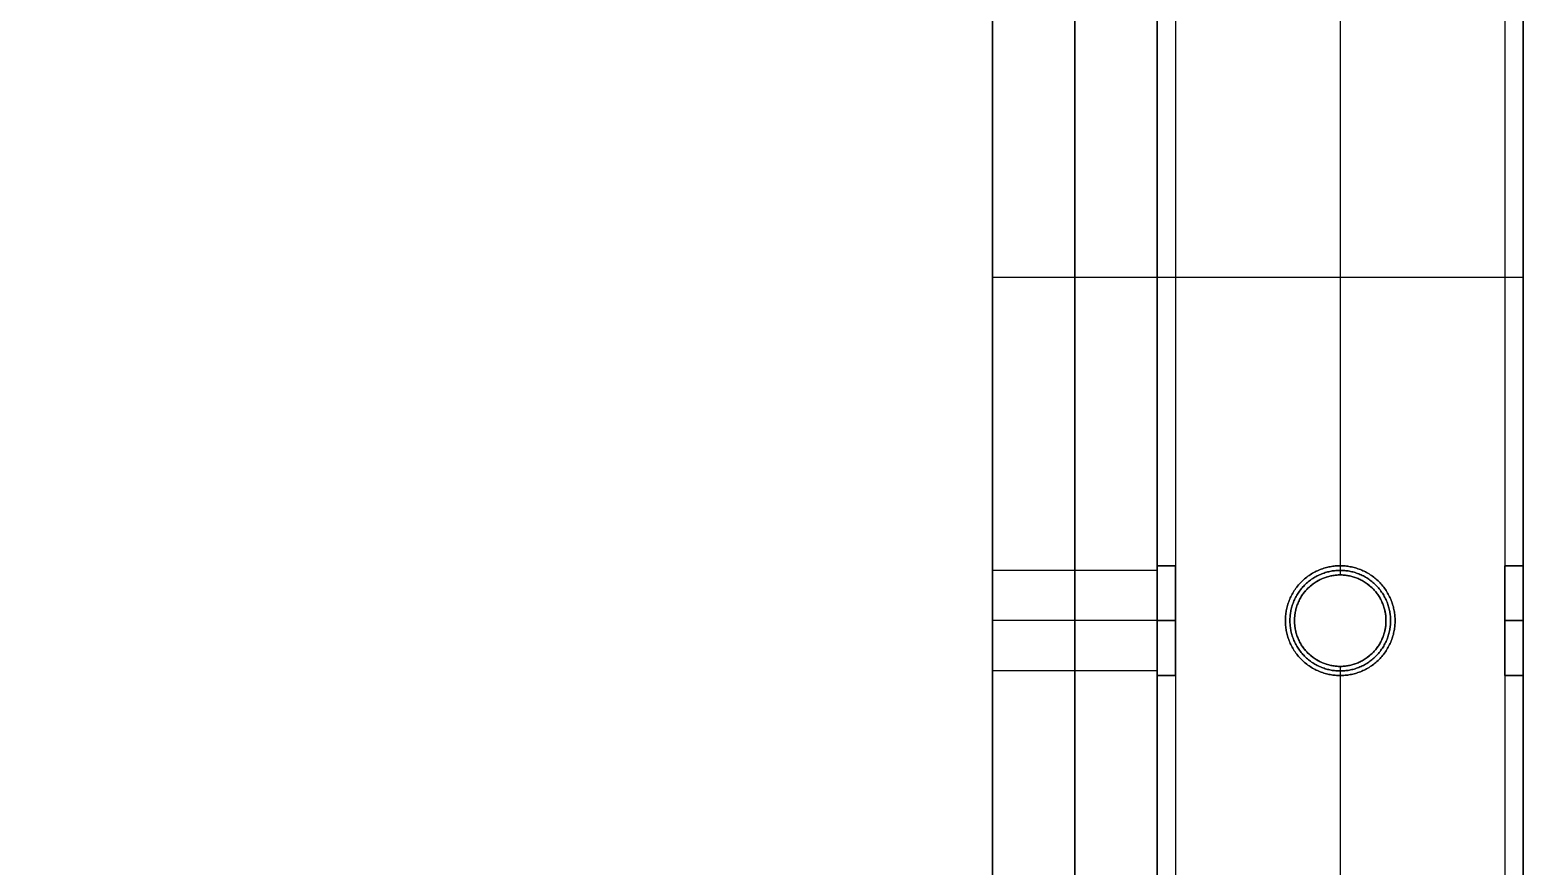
# Model space of a CAD drawing. Header units: millimetres. Extents: x -6529 to 809, y -8611 to 207.
# Drawn here: x 645.8 to 809, y -8317.3 to -8225.9 of the extents above; entities that cross this region are included whole.
import ezdxf

# ---------------------------------------------------------------- set-up
doc = ezdxf.new("R2010")
doc.units = ezdxf.units.MM
doc.header["$MEASUREMENT"] = 0
doc.layers.add('platen', color=7, linetype='Continuous', true_color=0x007f00)
doc.layers.add('staal', color=5, linetype='Continuous', true_color=0x0000ff)

# ---------------------------------------------------------------- blocks, each defined once
blk = doc.blocks.new('plaat base')
at = {"layer": 'platen'}
for p, q in [((995.5, 43.5), (995.5, 43.5, 18)), ((990, 38), (990, 38, 18)), ((1001, 38), (1001, 38, 18)), ((995.5, 32.5), (995.5, 32.5, 18)), ((58, -600), (1258, -600)), ((58, -600, 18), (1258, -600, 18)), ((1296, -932), (1296, -932, 18)), ((1290.5, -937.5), (1290.5, -937.5, 18)), ((1301.5, -937.5), (1301.5, -937.5, 18)), ((1296, -943), (1296, -943, 18))]:
    blk.add_line(p, q, dxfattribs=at)
for points in [[(1258, 58), (1108, 58), (958, 58)], [(958, 58), (958, 58, 9), (958, 58, 18)], [(1258, 58, 18), (1108, 58, 18), (958, 58, 18)], [(958, 58), (958, 29), (958, 0)], [(958, 58, 18), (958, 29, 18), (958, 0, 18)], [(1258, 58, 9), (1108, 58, 9), (958, 58, 9)], [(958, 58, 9), (958, 29, 9), (958, 0, 9)], [(958, 29), (958, 29, 9), (958, 29, 18)], [(958, 0), (808, 0), (658, 0)], [(958, 0, 18), (808, 0, 18), (658, 0, 18)], [(958, 0, 9), (808, 0, 9), (658, 0, 9)], [(958, 0), (958, 0, 9), (958, 0, 18)], [(1258, -900), (1258, -750), (1258, -600)], [(1258, -900, 18), (1258, -750, 18), (1258, -600, 18)], [(1258, -900, 9), (1258, -750, 9), (1258, -600, 9)], [(1316, -900), (1287, -900), (1258, -900)], [(1258, -900), (1258, -900, 9), (1258, -900, 18)], [(1316, -900, 18), (1287, -900, 18), (1258, -900, 18)], [(1316, -900, 9), (1287, -900, 9), (1258, -900, 9)], [(1287, -900), (1287, -900, 9), (1287, -900, 18)], [(1316, -1200), (1316, -1050), (1316, -900)], [(1316, -900), (1316, -900, 9), (1316, -900, 18)], [(1316, -1200, 18), (1316, -1050, 18), (1316, -900, 18)], [(1316, -1200, 9), (1316, -1050, 9), (1316, -900, 9)], [(958, -1258), (958, -1229), (958, -1200)], [(958, -1200), (958, -1200, 9), (958, -1200, 18)], [(958, -1258, 18), (958, -1229, 18), (958, -1200, 18)], [(958, -1200), (1137, -1200), (1316, -1200)], [(958, -1200, 18), (1137, -1200, 18), (1316, -1200, 18)], [(958, -1258, 9), (958, -1229, 9), (958, -1200, 9)], [(958, -1200, 9), (1137, -1200, 9), (1316, -1200, 9)], [(958, -1229), (958, -1229, 9), (958, -1229, 18)], [(658, -1258), (808, -1258), (958, -1258)], [(658, -1258, 18), (808, -1258, 18), (958, -1258, 18)], [(658, -1258, 9), (808, -1258, 9), (958, -1258, 9)], [(958, -1258), (958, -1258, 9), (958, -1258, 18)]]:
    blk.add_open_spline(points, degree=2, dxfattribs=at)
for points in [[(995.5, 43.5), (1001, 43.5), (1001, 38), (1001, 32.5), (995.5, 32.5), (990, 32.5), (990, 38), (990, 43.5), (995.5, 43.5)], [(995.5, 43.5, 18), (1001, 43.5, 18), (1001, 38, 18), (1001, 32.5, 18), (995.5, 32.5, 18), (990, 32.5, 18), (990, 38, 18), (990, 43.5, 18), (995.5, 43.5, 18)], [(1290.5, -937.5), (1290.5, -932), (1296, -932), (1301.5, -932), (1301.5, -937.5), (1301.5, -943), (1296, -943), (1290.5, -943), (1290.5, -937.5)], [(1290.5, -937.5, 18), (1290.5, -932, 18), (1296, -932, 18), (1301.5, -932, 18), (1301.5, -937.5, 18), (1301.5, -943, 18), (1296, -943, 18), (1290.5, -943, 18), (1290.5, -937.5, 18)]]:
    blk.add_rational_spline(points, [1, 0.707106781187, 1, 0.707106781187, 1, 0.707106781187, 1, 0.707106781187, 1], degree=2, knots=[-31.415927, -31.415927, -31.415927, -23.561945, -23.561945, -15.707963, -15.707963, -7.853982, -7.853982, 0, 0, 0], dxfattribs=at)
blk = doc.blocks.new('plaat laag')
at = {"layer": 'platen'}
for p, q in [((-1.04, -315, 638), (16.96, -315.06, 638)), ((-1.06, -320.5, 643.5), (16.94, -320.56, 643.5)), ((-1.06, -320.5, 632.5), (16.94, -320.56, 632.5)), ((-1.08, -326, 638), (16.92, -326.06, 638))]:
    blk.add_line(p, q, dxfattribs=at)
for points in [[(-1.18, -358), (-0.59, -179), (0, 0)], [(7.82, -358.03), (8.41, -179.03), (9, -0.03)], [(16.82, -358.06), (17.41, -179.06), (18, -0.06)], [(-0.19, -58, 300), (-2.18, -658, 300), (-4.16, -1257.99, 300)], [(-0.19, -58, 658), (-0.69, -208, 658), (-1.18, -358, 658)], [(8.81, -58.03, 658), (8.31, -208.03, 658), (7.82, -358.03, 658)], [(17.81, -58.06, 300), (15.82, -658.06, 300), (13.84, -1258.05, 300)], [(17.81, -58.06, 658), (17.31, -208.06, 658), (16.82, -358.06, 658)], [(-1.18, -358, 600), (-1.68, -508, 600), (-2.18, -658, 600)], [(-2.18, -658, -58), (-1.68, -508, -58), (-1.18, -358, -58)], [(-1.18, -358, 658), (7.82, -358.03, 658), (16.82, -358.06, 658)], [(-1.18, -358, 658), (-1.18, -358, 629), (-1.18, -358, 600)], [(-1.18, -358, 600), (7.82, -358.03, 600), (16.82, -358.06, 600)], [(-1.18, -358, -58), (7.82, -358.03, -58), (16.82, -358.06, -58)], [(-1.18, -358, -58), (-1.18, -358, -29), (-1.18, -358)], [(-1.18, -358), (7.82, -358.03), (16.82, -358.06)], [(-1.18, -358, 629), (7.82, -358.03, 629), (16.82, -358.06, 629)], [(-1.18, -358, -29), (7.82, -358.03, -29), (16.82, -358.06, -29)], [(7.82, -358.03, 600), (7.32, -508.03, 600), (6.82, -658.03, 600)], [(6.82, -658.03, -58), (7.32, -508.03, -58), (7.82, -358.03, -58)], [(7.82, -358.03, 658), (7.82, -358.03, 629), (7.82, -358.03, 600)], [(7.82, -358.03, -58), (7.82, -358.03, -29), (7.82, -358.03)], [(16.82, -358.06, 600), (16.32, -508.06, 600), (15.82, -658.06, 600)], [(15.82, -658.06, -58), (16.32, -508.06, -58), (16.82, -358.06, -58)], [(16.82, -358.06, 658), (16.82, -358.06, 629), (16.82, -358.06, 600)], [(16.82, -358.06, -58), (16.82, -358.06, -29), (16.82, -358.06)]]:
    blk.add_open_spline(points, degree=2, dxfattribs=at)
for points in [[(-1.06, -320.5, 643.5), (-1.04, -315, 643.5), (-1.04, -315, 638), (-1.04, -315, 632.5), (-1.06, -320.5, 632.5), (-1.08, -326, 632.5), (-1.08, -326, 638), (-1.08, -326, 643.5), (-1.06, -320.5, 643.5)], [(16.94, -320.56, 643.5), (16.96, -315.06, 643.5), (16.96, -315.06, 638), (16.96, -315.06, 632.5), (16.94, -320.56, 632.5), (16.92, -326.06, 632.5), (16.92, -326.06, 638), (16.92, -326.06, 643.5), (16.94, -320.56, 643.5)]]:
    blk.add_rational_spline(points, [1, 0.707106781187, 1, 0.707106781187, 1, 0.707106781187, 1, 0.707106781187, 1], degree=2, knots=[-31.415927, -31.415927, -31.415927, -23.561945, -23.561945, -15.707963, -15.707963, -7.853982, -7.853982, 0, 0, 0], dxfattribs=at)
blk = doc.blocks.new('top plaat')
at = {"layer": 'platen'}
for p, q in [((1296, -950), (1296, -950, 18)), ((1290.5, -955.5), (1290.5, -955.5, 18)), ((1301.5, -955.5), (1301.5, -955.5, 18)), ((1296, -961), (1296, -961, 18))]:
    blk.add_line(p, q, dxfattribs=at)
for points in [[(1316, -1236), (1316, -927), (1316, -618), (1316, -309), (1316, 0)], [(1316, -1236, 18), (1316, -927, 18), (1316, -618, 18), (1316, -309, 18), (1316, 0, 18)], [(1316, -1236, 9), (1316, -927, 9), (1316, -618, 9), (1316, -309, 9), (1316, 0, 9)]]:
    blk.add_open_spline(points, degree=2, knots=[7292.2246, 7292.2246, 7292.2246, 7911.517745, 7911.517745, 8530.810891, 8530.810891, 8530.810891], dxfattribs=at)
for points, knots in [([(1290.5, -955.5), (1290.5, -950), (1296, -950), (1301.5, -950), (1301.5, -955.5), (1301.5, -961), (1296, -961), (1290.5, -961), (1290.5, -955.5)], [-31.415927, -31.415927, -31.415927, -23.561945, -23.561945, -15.707963, -15.707963, -7.853982, -7.853982, 0, 0, 0]), ([(1290.5, -955.5, 18), (1290.5, -950, 18), (1296, -950, 18), (1301.5, -950, 18), (1301.5, -955.5, 18), (1301.5, -961, 18), (1296, -961, 18), (1290.5, -961, 18), (1290.5, -955.5, 18)], [-31.415927, -31.415927, -31.415927, -23.561945, -23.561945, -15.707963, -15.707963, -7.853982, -7.853982, 0, 0, 0]), ([(1290.5, -955.5, 9), (1290.5, -961, 9), (1296, -961, 9), (1301.5, -961, 9), (1301.5, -955.5, 9), (1301.5, -950, 9), (1296, -950, 9), (1290.5, -950, 9), (1290.5, -955.5, 9)], [0, 0, 0, 7.853982, 7.853982, 15.707963, 15.707963, 23.561945, 23.561945, 31.415927, 31.415927, 31.415927])]:
    blk.add_rational_spline(points, [1, 0.707106781187, 1, 0.707106781187, 1, 0.707106781187, 1, 0.707106781187, 1], degree=2, knots=knots, dxfattribs=at)

msp = doc.modelspace()

# ---------------------------------------------------------------- linework, layer by layer
at = {"layer": 'staal'}
for p, q in [((771.03, -8284.5, 1972), (769.03, -8284.5, 1972)), ((769.03, -8284.5, 20), (771.03, -8284.5, 20)), ((771.03, -8284.5, 696), (769.03, -8284.5, 696)), ((789.03, -8284.5, 1990), (789.03, -8284.5, 1992)), ((789.03, -8284.5, 1952), (789.03, -8284.5, 1954)), ((789.03, -8284.5, 714), (789.03, -8284.5, 716)), ((789.03, -8284.5, 676), (789.03, -8284.5, 678)), ((809.03, -8284.5, 1972), (807.03, -8284.5, 1972)), ((807.03, -8284.5, 20), (809.03, -8284.5, 20)), ((809.03, -8284.5, 696), (807.03, -8284.5, 696)), ((789.03, -8285.5, 38), (789.03, -8285.5, 40)), ((789.03, -8285.5), (789.03, -8285.5, 2)), ((771.03, -8290.5, 1966), (769.03, -8290.5, 1966)), ((771.03, -8290.5, 1978), (769.03, -8290.5, 1978)), ((769.03, -8290.5, 14), (771.03, -8290.5, 14)), ((769.03, -8290.5, 26), (771.03, -8290.5, 26)), ((771.03, -8290.5, 690), (769.03, -8290.5, 690)), ((771.03, -8290.5, 702), (769.03, -8290.5, 702)), ((783.03, -8290.5, 1990), (783.03, -8290.5, 1992)), ((783.03, -8290.5, 1952), (783.03, -8290.5, 1954)), ((783.03, -8290.5, 714), (783.03, -8290.5, 716)), ((783.03, -8290.5, 676), (783.03, -8290.5, 678)), ((784.03, -8290.5), (784.03, -8290.5, 2)), ((784.03, -8290.5, 38), (784.03, -8290.5, 40)), ((794.03, -8290.5, 38), (794.03, -8290.5, 40)), ((794.03, -8290.5), (794.03, -8290.5, 2)), ((795.03, -8290.5, 1990), (795.03, -8290.5, 1992)), ((795.03, -8290.5, 1952), (795.03, -8290.5, 1954)), ((795.03, -8290.5, 714), (795.03, -8290.5, 716)), ((795.03, -8290.5, 676), (795.03, -8290.5, 678)), ((809.03, -8290.5, 1966), (807.03, -8290.5, 1966)), ((809.03, -8290.5, 1978), (807.03, -8290.5, 1978)), ((807.03, -8290.5, 14), (809.03, -8290.5, 14)), ((807.03, -8290.5, 26), (809.03, -8290.5, 26)), ((809.03, -8290.5, 690), (807.03, -8290.5, 690)), ((809.03, -8290.5, 702), (807.03, -8290.5, 702)), ((789.03, -8295.5, 38), (789.03, -8295.5, 40)), ((789.03, -8295.5), (789.03, -8295.5, 2)), ((771.03, -8296.5, 1972), (769.03, -8296.5, 1972)), ((769.03, -8296.5, 20), (771.03, -8296.5, 20)), ((771.03, -8296.5, 696), (769.03, -8296.5, 696)), ((789.03, -8296.5, 1990), (789.03, -8296.5, 1992)), ((789.03, -8296.5, 1952), (789.03, -8296.5, 1954)), ((789.03, -8296.5, 714), (789.03, -8296.5, 716)), ((789.03, -8296.5, 676), (789.03, -8296.5, 678)), ((809.03, -8296.5, 1972), (807.03, -8296.5, 1972)), ((807.03, -8296.5, 20), (809.03, -8296.5, 20)), ((809.03, -8296.5, 696), (807.03, -8296.5, 696))]:
    msp.add_line(p, q, dxfattribs=at)
for points in [[(-506.97, -7295), (809.03, -7295), (809.03, -8611), (-506.97, -8611)], [(-466.97, -7335), (769.03, -7335), (769.03, -8571), (-466.97, -8571)]]:
    msp.add_lwpolyline(points, close=True, dxfattribs=at)
for centre in [(789.03, -8290.5), (789.03, -8290.5, 39), (789.03, -8290.5, 1)]:
    msp.add_circle(centre, 5, dxfattribs=at)
for points in [[(809.03, -7295, 1952), (809.03, -7953, 1952), (809.03, -8611, 1952)], [(809.03, -7295, 1992), (809.03, -7953, 1992), (809.03, -8611, 1992)], [(809.03, -7295), (809.03, -7953), (809.03, -8611)], [(809.03, -7295, 40), (809.03, -7953, 40), (809.03, -8611, 40)], [(809.03, -7295, 676), (809.03, -7953, 676), (809.03, -8611, 676)], [(809.03, -7295, 716), (809.03, -7953, 716), (809.03, -8611, 716)], [(807.03, -7297, 1990), (807.03, -7953, 1990), (807.03, -8609, 1990)], [(807.03, -7297, 1954), (807.03, -7953, 1954), (807.03, -8609, 1954)], [(807.03, -7297, 38), (807.03, -7953, 38), (807.03, -8609, 38)], [(807.03, -7297, 2), (807.03, -7953, 2), (807.03, -8609, 2)], [(807.03, -7297, 714), (807.03, -7953, 714), (807.03, -8609, 714)], [(807.03, -7297, 678), (807.03, -7953, 678), (807.03, -8609, 678)], [(771.03, -7333, 1990), (771.03, -7953, 1990), (771.03, -8573, 1990)], [(771.03, -7333, 1954), (771.03, -7953, 1954), (771.03, -8573, 1954)], [(771.03, -7333, 38), (771.03, -7953, 38), (771.03, -8573, 38)], [(771.03, -7333, 2), (771.03, -7953, 2), (771.03, -8573, 2)], [(771.03, -7333, 714), (771.03, -7953, 714), (771.03, -8573, 714)], [(771.03, -7333, 678), (771.03, -7953, 678), (771.03, -8573, 678)], [(769.03, -7335, 1952), (769.03, -7953, 1952), (769.03, -8571, 1952)], [(769.03, -7335, 1992), (769.03, -7953, 1992), (769.03, -8571, 1992)], [(769.03, -7335), (769.03, -7953), (769.03, -8571)], [(769.03, -7335, 40), (769.03, -7953, 40), (769.03, -8571, 40)], [(769.03, -7335, 676), (769.03, -7953, 676), (769.03, -8571, 676)], [(769.03, -7335, 716), (769.03, -7953, 716), (769.03, -8571, 716)], [(789.03, -8220.5, 40), (789.03, -8253, 40), (789.03, -8285.5, 40)], [(789.03, -8220.5, 38), (789.03, -8253, 38), (789.03, -8285.5, 38)], [(789.03, -8220.5, 2), (789.03, -8253, 2), (789.03, -8285.5, 2)], [(789.03, -8220.5), (789.03, -8253), (789.03, -8285.5)], [(769.03, -8221.5, 1972), (769.03, -8253, 1972), (769.03, -8284.5, 1972)], [(769.03, -8221.5, 20), (769.03, -8253, 20), (769.03, -8284.5, 20)], [(769.03, -8221.5, 696), (769.03, -8253, 696), (769.03, -8284.5, 696)], [(771.03, -8221.5, 1972), (771.03, -8253, 1972), (771.03, -8284.5, 1972)], [(771.03, -8221.5, 20), (771.03, -8253, 20), (771.03, -8284.5, 20)], [(771.03, -8221.5, 696), (771.03, -8253, 696), (771.03, -8284.5, 696)], [(789.03, -8221.5, 1992), (789.03, -8253, 1992), (789.03, -8284.5, 1992)], [(789.03, -8221.5, 1990), (789.03, -8253, 1990), (789.03, -8284.5, 1990)], [(789.03, -8221.5, 1954), (789.03, -8253, 1954), (789.03, -8284.5, 1954)], [(789.03, -8221.5, 1952), (789.03, -8253, 1952), (789.03, -8284.5, 1952)], [(789.03, -8221.5, 716), (789.03, -8253, 716), (789.03, -8284.5, 716)], [(789.03, -8221.5, 714), (789.03, -8253, 714), (789.03, -8284.5, 714)], [(789.03, -8221.5, 678), (789.03, -8253, 678), (789.03, -8284.5, 678)], [(789.03, -8221.5, 676), (789.03, -8253, 676), (789.03, -8284.5, 676)], [(807.03, -8221.5, 1972), (807.03, -8253, 1972), (807.03, -8284.5, 1972)], [(807.03, -8221.5, 20), (807.03, -8253, 20), (807.03, -8284.5, 20)], [(807.03, -8221.5, 696), (807.03, -8253, 696), (807.03, -8284.5, 696)], [(809.03, -8221.5, 1972), (809.03, -8253, 1972), (809.03, -8284.5, 1972)], [(809.03, -8221.5, 20), (809.03, -8253, 20), (809.03, -8284.5, 20)], [(809.03, -8221.5, 696), (809.03, -8253, 696), (809.03, -8284.5, 696)], [(789.03, -8295.5, 40), (789.03, -8328, 40), (789.03, -8360.5, 40)], [(789.03, -8295.5, 38), (789.03, -8328, 38), (789.03, -8360.5, 38)], [(789.03, -8295.5, 2), (789.03, -8328, 2), (789.03, -8360.5, 2)], [(789.03, -8295.5), (789.03, -8328), (789.03, -8360.5)], [(769.03, -8296.5, 1972), (769.03, -8328, 1972), (769.03, -8359.5, 1972)], [(769.03, -8296.5, 20), (769.03, -8328, 20), (769.03, -8359.5, 20)], [(769.03, -8296.5, 696), (769.03, -8328, 696), (769.03, -8359.5, 696)], [(771.03, -8296.5, 1972), (771.03, -8328, 1972), (771.03, -8359.5, 1972)], [(771.03, -8296.5, 20), (771.03, -8328, 20), (771.03, -8359.5, 20)], [(771.03, -8296.5, 696), (771.03, -8328, 696), (771.03, -8359.5, 696)], [(789.03, -8296.5, 1992), (789.03, -8328, 1992), (789.03, -8359.5, 1992)], [(789.03, -8296.5, 1990), (789.03, -8328, 1990), (789.03, -8359.5, 1990)], [(789.03, -8296.5, 1954), (789.03, -8328, 1954), (789.03, -8359.5, 1954)], [(789.03, -8296.5, 1952), (789.03, -8328, 1952), (789.03, -8359.5, 1952)], [(789.03, -8296.5, 716), (789.03, -8328, 716), (789.03, -8359.5, 716)], [(789.03, -8296.5, 714), (789.03, -8328, 714), (789.03, -8359.5, 714)], [(789.03, -8296.5, 678), (789.03, -8328, 678), (789.03, -8359.5, 678)], [(789.03, -8296.5, 676), (789.03, -8328, 676), (789.03, -8359.5, 676)], [(807.03, -8296.5, 1972), (807.03, -8328, 1972), (807.03, -8359.5, 1972)], [(807.03, -8296.5, 20), (807.03, -8328, 20), (807.03, -8359.5, 20)], [(807.03, -8296.5, 696), (807.03, -8328, 696), (807.03, -8359.5, 696)], [(809.03, -8296.5, 1972), (809.03, -8328, 1972), (809.03, -8359.5, 1972)], [(809.03, -8296.5, 20), (809.03, -8328, 20), (809.03, -8359.5, 20)], [(809.03, -8296.5, 696), (809.03, -8328, 696), (809.03, -8359.5, 696)]]:
    msp.add_open_spline(points, degree=2, dxfattribs=at)
for points, knots in [([(769.03, -8290.5, 1966), (769.03, -8296.5, 1966), (769.03, -8296.5, 1972), (769.03, -8296.5, 1978), (769.03, -8290.5, 1978), (769.03, -8284.5, 1978), (769.03, -8284.5, 1972), (769.03, -8284.5, 1966), (769.03, -8290.5, 1966)], [-31.415927, -31.415927, -31.415927, -23.561945, -23.561945, -15.707963, -15.707963, -7.853982, -7.853982, 0, 0, 0]), ([(769.03, -8290.5, 14), (769.03, -8296.5, 14), (769.03, -8296.5, 20), (769.03, -8296.5, 26), (769.03, -8290.5, 26), (769.03, -8284.5, 26), (769.03, -8284.5, 20), (769.03, -8284.5, 14), (769.03, -8290.5, 14)], [-31.415927, -31.415927, -31.415927, -23.561945, -23.561945, -15.707963, -15.707963, -7.853982, -7.853982, 0, 0, 0]), ([(769.03, -8290.5, 690), (769.03, -8296.5, 690), (769.03, -8296.5, 696), (769.03, -8296.5, 702), (769.03, -8290.5, 702), (769.03, -8284.5, 702), (769.03, -8284.5, 696), (769.03, -8284.5, 690), (769.03, -8290.5, 690)], [-31.415927, -31.415927, -31.415927, -23.561945, -23.561945, -15.707963, -15.707963, -7.853982, -7.853982, 0, 0, 0]), ([(771.03, -8290.5, 1966), (771.03, -8284.5, 1966), (771.03, -8284.5, 1972), (771.03, -8284.5, 1978), (771.03, -8290.5, 1978), (771.03, -8296.5, 1978), (771.03, -8296.5, 1972), (771.03, -8296.5, 1966), (771.03, -8290.5, 1966)], [0, 0, 0, 7.853982, 7.853982, 15.707963, 15.707963, 23.561945, 23.561945, 31.415927, 31.415927, 31.415927]), ([(771.03, -8290.5, 14), (771.03, -8284.5, 14), (771.03, -8284.5, 20), (771.03, -8284.5, 26), (771.03, -8290.5, 26), (771.03, -8296.5, 26), (771.03, -8296.5, 20), (771.03, -8296.5, 14), (771.03, -8290.5, 14)], [0, 0, 0, 7.853982, 7.853982, 15.707963, 15.707963, 23.561945, 23.561945, 31.415927, 31.415927, 31.415927]), ([(771.03, -8290.5, 690), (771.03, -8284.5, 690), (771.03, -8284.5, 696), (771.03, -8284.5, 702), (771.03, -8290.5, 702), (771.03, -8296.5, 702), (771.03, -8296.5, 696), (771.03, -8296.5, 690), (771.03, -8290.5, 690)], [0, 0, 0, 7.853982, 7.853982, 15.707963, 15.707963, 23.561945, 23.561945, 31.415927, 31.415927, 31.415927]), ([(783.03, -8290.5, 1992), (783.03, -8296.5, 1992), (789.03, -8296.5, 1992), (795.03, -8296.5, 1992), (795.03, -8290.5, 1992), (795.03, -8284.5, 1992), (789.03, -8284.5, 1992), (783.03, -8284.5, 1992), (783.03, -8290.5, 1992)], [-31.415927, -31.415927, -31.415927, -23.561945, -23.561945, -15.707963, -15.707963, -7.853982, -7.853982, 0, 0, 0]), ([(783.03, -8290.5, 1990), (783.03, -8284.5, 1990), (789.03, -8284.5, 1990), (795.03, -8284.5, 1990), (795.03, -8290.5, 1990), (795.03, -8296.5, 1990), (789.03, -8296.5, 1990), (783.03, -8296.5, 1990), (783.03, -8290.5, 1990)], [0, 0, 0, 7.853982, 7.853982, 15.707963, 15.707963, 23.561945, 23.561945, 31.415927, 31.415927, 31.415927]), ([(783.03, -8290.5, 1954), (783.03, -8296.5, 1954), (789.03, -8296.5, 1954), (795.03, -8296.5, 1954), (795.03, -8290.5, 1954), (795.03, -8284.5, 1954), (789.03, -8284.5, 1954), (783.03, -8284.5, 1954), (783.03, -8290.5, 1954)], [-31.415927, -31.415927, -31.415927, -23.561945, -23.561945, -15.707963, -15.707963, -7.853982, -7.853982, 0, 0, 0]), ([(783.03, -8290.5, 1952), (783.03, -8284.5, 1952), (789.03, -8284.5, 1952), (795.03, -8284.5, 1952), (795.03, -8290.5, 1952), (795.03, -8296.5, 1952), (789.03, -8296.5, 1952), (783.03, -8296.5, 1952), (783.03, -8290.5, 1952)], [0, 0, 0, 7.853982, 7.853982, 15.707963, 15.707963, 23.561945, 23.561945, 31.415927, 31.415927, 31.415927]), ([(783.03, -8290.5, 716), (783.03, -8296.5, 716), (789.03, -8296.5, 716), (795.03, -8296.5, 716), (795.03, -8290.5, 716), (795.03, -8284.5, 716), (789.03, -8284.5, 716), (783.03, -8284.5, 716), (783.03, -8290.5, 716)], [-31.415927, -31.415927, -31.415927, -23.561945, -23.561945, -15.707963, -15.707963, -7.853982, -7.853982, 0, 0, 0]), ([(783.03, -8290.5, 714), (783.03, -8284.5, 714), (789.03, -8284.5, 714), (795.03, -8284.5, 714), (795.03, -8290.5, 714), (795.03, -8296.5, 714), (789.03, -8296.5, 714), (783.03, -8296.5, 714), (783.03, -8290.5, 714)], [0, 0, 0, 7.853982, 7.853982, 15.707963, 15.707963, 23.561945, 23.561945, 31.415927, 31.415927, 31.415927]), ([(783.03, -8290.5, 678), (783.03, -8296.5, 678), (789.03, -8296.5, 678), (795.03, -8296.5, 678), (795.03, -8290.5, 678), (795.03, -8284.5, 678), (789.03, -8284.5, 678), (783.03, -8284.5, 678), (783.03, -8290.5, 678)], [-31.415927, -31.415927, -31.415927, -23.561945, -23.561945, -15.707963, -15.707963, -7.853982, -7.853982, 0, 0, 0]), ([(783.03, -8290.5, 676), (783.03, -8284.5, 676), (789.03, -8284.5, 676), (795.03, -8284.5, 676), (795.03, -8290.5, 676), (795.03, -8296.5, 676), (789.03, -8296.5, 676), (783.03, -8296.5, 676), (783.03, -8290.5, 676)], [0, 0, 0, 7.853982, 7.853982, 15.707963, 15.707963, 23.561945, 23.561945, 31.415927, 31.415927, 31.415927]), ([(807.03, -8290.5, 1966), (807.03, -8296.5, 1966), (807.03, -8296.5, 1972), (807.03, -8296.5, 1978), (807.03, -8290.5, 1978), (807.03, -8284.5, 1978), (807.03, -8284.5, 1972), (807.03, -8284.5, 1966), (807.03, -8290.5, 1966)], [-31.415927, -31.415927, -31.415927, -23.561945, -23.561945, -15.707963, -15.707963, -7.853982, -7.853982, 0, 0, 0]), ([(807.03, -8290.5, 14), (807.03, -8296.5, 14), (807.03, -8296.5, 20), (807.03, -8296.5, 26), (807.03, -8290.5, 26), (807.03, -8284.5, 26), (807.03, -8284.5, 20), (807.03, -8284.5, 14), (807.03, -8290.5, 14)], [-31.415927, -31.415927, -31.415927, -23.561945, -23.561945, -15.707963, -15.707963, -7.853982, -7.853982, 0, 0, 0]), ([(807.03, -8290.5, 690), (807.03, -8296.5, 690), (807.03, -8296.5, 696), (807.03, -8296.5, 702), (807.03, -8290.5, 702), (807.03, -8284.5, 702), (807.03, -8284.5, 696), (807.03, -8284.5, 690), (807.03, -8290.5, 690)], [-31.415927, -31.415927, -31.415927, -23.561945, -23.561945, -15.707963, -15.707963, -7.853982, -7.853982, 0, 0, 0]), ([(809.03, -8290.5, 1966), (809.03, -8284.5, 1966), (809.03, -8284.5, 1972), (809.03, -8284.5, 1978), (809.03, -8290.5, 1978), (809.03, -8296.5, 1978), (809.03, -8296.5, 1972), (809.03, -8296.5, 1966), (809.03, -8290.5, 1966)], [0, 0, 0, 7.853982, 7.853982, 15.707963, 15.707963, 23.561945, 23.561945, 31.415927, 31.415927, 31.415927]), ([(809.03, -8290.5, 14), (809.03, -8284.5, 14), (809.03, -8284.5, 20), (809.03, -8284.5, 26), (809.03, -8290.5, 26), (809.03, -8296.5, 26), (809.03, -8296.5, 20), (809.03, -8296.5, 14), (809.03, -8290.5, 14)], [0, 0, 0, 7.853982, 7.853982, 15.707963, 15.707963, 23.561945, 23.561945, 31.415927, 31.415927, 31.415927]), ([(809.03, -8290.5, 690), (809.03, -8284.5, 690), (809.03, -8284.5, 696), (809.03, -8284.5, 702), (809.03, -8290.5, 702), (809.03, -8296.5, 702), (809.03, -8296.5, 696), (809.03, -8296.5, 690), (809.03, -8290.5, 690)], [0, 0, 0, 7.853982, 7.853982, 15.707963, 15.707963, 23.561945, 23.561945, 31.415927, 31.415927, 31.415927]), ([(784.03, -8290.5, 40), (784.03, -8295.5, 40), (789.03, -8295.5, 40), (794.03, -8295.5, 40), (794.03, -8290.5, 40), (794.03, -8285.5, 40), (789.03, -8285.5, 40), (784.03, -8285.5, 40), (784.03, -8290.5, 40)], [-31.415927, -31.415927, -31.415927, -23.561945, -23.561945, -15.707963, -15.707963, -7.853982, -7.853982, 0, 0, 0]), ([(784.03, -8290.5, 38), (784.03, -8285.5, 38), (789.03, -8285.5, 38), (794.03, -8285.5, 38), (794.03, -8290.5, 38), (794.03, -8295.5, 38), (789.03, -8295.5, 38), (784.03, -8295.5, 38), (784.03, -8290.5, 38)], [0, 0, 0, 7.853982, 7.853982, 15.707963, 15.707963, 23.561945, 23.561945, 31.415927, 31.415927, 31.415927]), ([(784.03, -8290.5, 2), (784.03, -8295.5, 2), (789.03, -8295.5, 2), (794.03, -8295.5, 2), (794.03, -8290.5, 2), (794.03, -8285.5, 2), (789.03, -8285.5, 2), (784.03, -8285.5, 2), (784.03, -8290.5, 2)], [-31.415927, -31.415927, -31.415927, -23.561945, -23.561945, -15.707963, -15.707963, -7.853982, -7.853982, 0, 0, 0])]:
    msp.add_rational_spline(points, [1, 0.707106781187, 1, 0.707106781187, 1, 0.707106781187, 1, 0.707106781187, 1], degree=2, knots=knots, dxfattribs=at)

# ---------------------------------------------------------------- block references
at = {"layer": 'platen'}
for name, p in [('top plaat', (-506.97, -7335, 1992)), ('plaat base', (-506.97, -7353, 40))]:
    msp.add_blockref(name, p, dxfattribs=at)
at = {"layer": 'platen', "rotation": 180.1894193054993}
msp.add_blockref('plaat laag', (769.03, -8611, 58), dxfattribs=at)
at = {"layer": 'platen', "extrusion": (-1, 4.54671e-15, 0)}
msp.add_blockref('plaat base', (7295, 1934, -769.03), dxfattribs=at)

doc.saveas('drawing.dxf')
